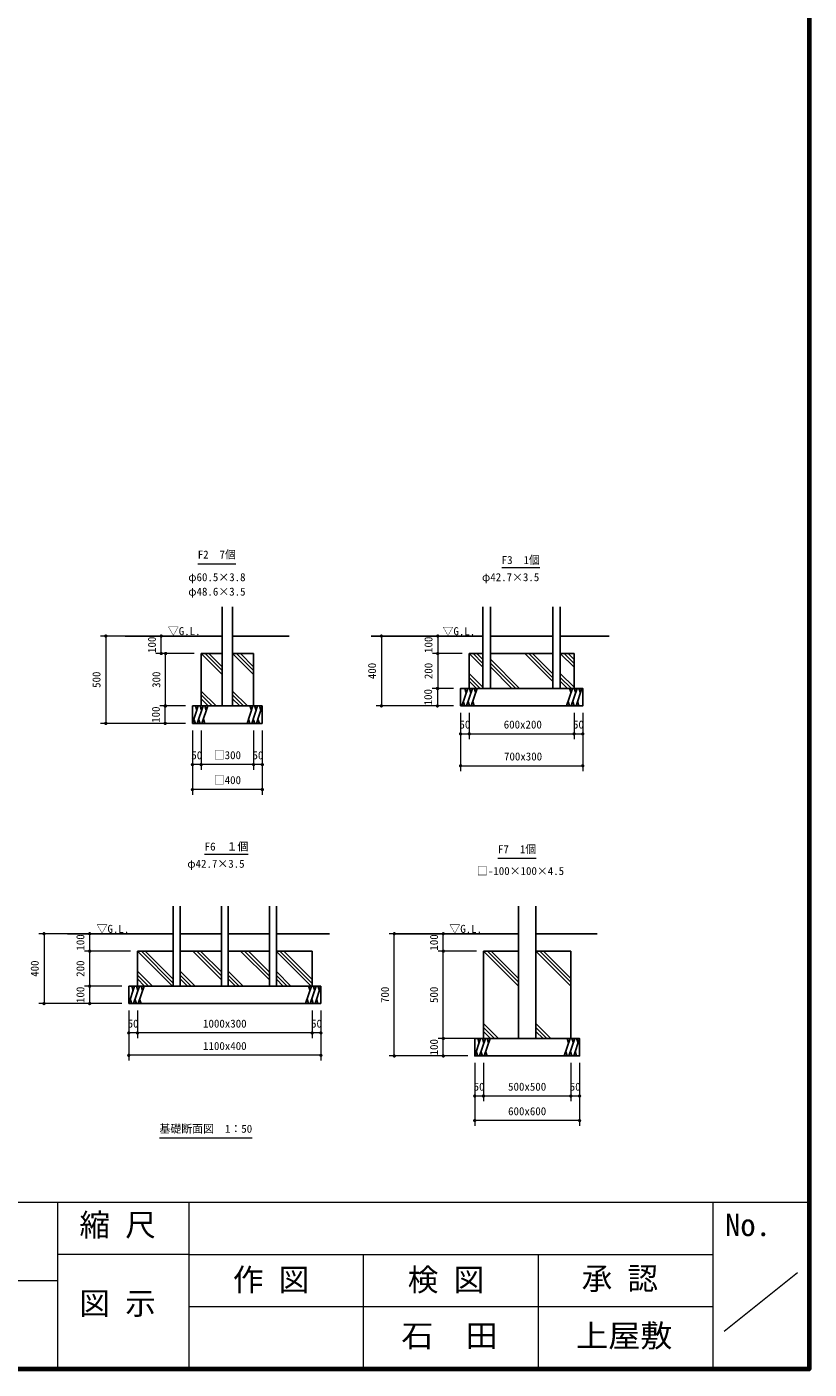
# Model space of a CAD drawing. Units: millimetres on the paper, enlarged 100 times, with parts at other scales. Extents: x 1500 to 40500, y 1500 to 28200.
# Drawn here: x 31543 to 40500, y 1500 to 16871 of the extents above; entities that cross this region are included whole.
import ezdxf
from ezdxf.enums import TextEntityAlignment as Align

# ---------------------------------------------------------------- set-up
doc = ezdxf.new("R2010")
doc.units = ezdxf.units.MM
doc.header["$LTSCALE"] = 100
doc.layers.add('D-BGD-TXT', color=7, linetype='Continuous')
for name, color, linetype, lineweight in [('D-STR', 1, 'Continuous', 13), ('D-STR-DIM\u3000寸法線、寸法値', 7, 'Continuous', 13), ('D-STR-TXT\u3000文字列', 7, 'Continuous', 13), ('D-STR\u3000構造物外形線', 1, 'Continuous', 25), ('D-TTL', 7, 'Continuous', 70), ('D-TTL-FRAM', 7, 'Continuous', 13), ('D-TTL-TXT', 7, 'Continuous', 13)]:
    doc.layers.add(name, color=color, linetype=linetype, lineweight=lineweight)
doc.styles.add('ＭＳ ゴシック', font='')
doc.styles.get('ＭＳ ゴシック').set_extended_font_data('MS Gothic')

# ---------------------------------------------------------------- blocks, each defined once
blk = doc.blocks.new('filled_dot')
at = {"color": 0, "linetype": 'Continuous', "lineweight": -2, "const_width": 1.25}
blk.add_lwpolyline([(-0.625, 0, 1), (0.625, 0, 1)], format="xyb", close=True, dxfattribs=at)

msp = doc.modelspace()

# ---------------------------------------------------------------- linework, layer by layer
at = {"layer": 'D-STR'}
for p, q in [((33539.3, 9694.8), (33778.8, 9455.3)), ((33583.5, 9694.8), (33778.8, 9499.5)), ((33627.7, 9694.8), (33778.8, 9543.7)), ((33899.8, 9694.8), (34139.3, 9455.3)), ((33944, 9694.8), (34139.3, 9499.5)), ((33988.2, 9694.8), (34139.3, 9543.7)), ((36608.6, 9694.8), (36765.9, 9537.5)), ((36652.8, 9694.8), (36765.9, 9581.7)), ((36697, 9694.8), (36765.9, 9625.9)), ((37244.7, 9694.8), (37565.9, 9373.6)), ((37288.9, 9694.8), (37565.9, 9417.8)), ((37333.1, 9694.8), (37565.9, 9462)), ((37651.3, 9694.8), (37808.6, 9537.5)), ((37695.5, 9694.8), (37808.6, 9581.7)), ((37739.7, 9694.8), (37808.6, 9625.9)), ((36851.3, 9628.9), (37185.4, 9294.8)), ((36851.3, 9584.7), (37141.2, 9294.8)), ((36851.3, 9540.5), (37097, 9294.8)), ((36608.6, 9465), (36765.9, 9307.7)), ((36608.6, 9420.8), (36734.6, 9294.8)), ((36608.6, 9376.6), (36690.4, 9294.8)), ((37651.3, 9465), (37808.6, 9307.7)), ((37651.3, 9420.8), (37777.3, 9294.8)), ((37651.3, 9376.6), (37733.1, 9294.8)), ((33539.3, 9265), (33709.4, 9094.8)), ((33899.8, 9265), (34069.9, 9094.8)), ((33539.3, 9220.8), (33665.2, 9094.8)), ((33539.3, 9176.6), (33621, 9094.8)), ((33899.8, 9220.8), (34025.7, 9094.8)), ((33899.8, 9176.6), (33981.5, 9094.8)), ((32810.1, 6286.3), (33210.1, 5886.3)), ((32854.3, 6286.3), (33220.1, 5920.5)), ((32898.5, 6286.3), (33220.1, 5964.7)), ((33443.5, 6286.3), (33770.1, 5959.6)), ((33487.7, 6286.3), (33770.1, 6003.8)), ((33531.9, 6286.3), (33770.1, 6048)), ((33990.9, 6286.3), (34320.1, 5957)), ((34035.1, 6286.3), (34320.1, 6001.2)), ((34079.3, 6286.3), (34320.1, 6045.4)), ((34400.1, 6283.7), (34797.5, 5886.3)), ((34441.7, 6286.3), (34810.1, 5917.9)), ((34485.9, 6286.3), (34810.1, 5962.1)), ((36771.4, 6286.3), (37171.4, 5886.3)), ((36815.6, 6286.3), (37171.4, 5930.5)), ((36859.8, 6286.3), (37171.4, 5974.7)), ((37371.4, 6286.3), (37771.4, 5886.3)), ((37415.6, 6286.3), (37771.4, 5930.5)), ((37459.8, 6286.3), (37771.4, 5974.7)), ((32810.1, 6056.4), (32980.3, 5886.3)), ((32810.1, 6012.2), (32936.1, 5886.3)), ((33300.1, 6056.4), (33470.3, 5886.3)), ((33300.1, 6012.2), (33426.1, 5886.3)), ((33850.1, 6056.4), (34020.3, 5886.3)), ((33850.1, 6012.2), (33976.1, 5886.3)), ((34400.1, 6053.8), (34567.7, 5886.3)), ((34400.1, 6009.6), (34523.5, 5886.3)), ((32810.1, 5968), (32891.9, 5886.3)), ((33300.1, 5968), (33381.9, 5886.3)), ((33850.1, 5968), (33931.9, 5886.3)), ((34400.1, 5965.4), (34479.3, 5886.3)), ((36771.4, 5456.4), (36941.5, 5286.3)), ((36771.4, 5412.2), (36897.3, 5286.3)), ((37371.4, 5456.4), (37541.5, 5286.3)), ((37371.4, 5412.2), (37497.3, 5286.3)), ((36771.4, 5368), (36853.1, 5286.3)), ((37371.4, 5368), (37453.1, 5286.3))]:
    msp.add_line(p, q, dxfattribs=at)
at = {"layer": 'D-STR-DIM\u3000寸法線、寸法値'}
for p, q in [((33200.3, 9894.8), (32387.5, 9894.8)), ((32447.5, 9894.8), (32447.5, 8894.8)), ((33459.3, 9894.8), (33022, 9894.8)), ((33082, 9694.8), (33082, 9894.8)), ((36685.9, 9894.8), (35542.4, 9894.8)), ((35602.4, 9894.8), (35602.4, 9094.8)), ((36685.9, 9894.8), (36188, 9894.8)), ((36248, 9894.8), (36248, 9694.8)), ((33459.3, 9694.8), (33022, 9694.8)), ((33459.3, 9694.8), (33072, 9694.8)), ((33132, 9094.8), (33132, 9694.8)), ((36528.6, 9694.8), (36188, 9694.8)), ((36528.6, 9694.8), (36188, 9694.8)), ((36248, 9694.8), (36248, 9294.8)), ((36428.6, 9294.8), (36184.1, 9294.8)), ((36428.6, 9294.8), (36188, 9294.8)), ((36244.1, 9294.8), (36244.1, 9094.8)), ((33359.3, 9094.8), (33066.7, 9094.8)), ((33359.3, 9094.8), (33072, 9094.8)), ((33126.7, 8894.8), (33126.7, 9094.8)), ((36317.5, 9094.8), (35542.4, 9094.8)), ((36428.6, 9094.8), (36184.1, 9094.8)), ((36508.6, 9014.8), (36508.6, 8714.7)), ((36508.6, 9014.8), (36508.6, 8349.1)), ((36608.6, 9014.8), (36608.6, 8714.7)), ((36608.6, 9014.8), (36608.6, 8714.7)), ((37808.6, 9014.8), (37808.6, 8714.7)), ((37808.6, 9014.8), (37808.6, 8714.7)), ((37908.6, 9014.8), (37908.6, 8714.7)), ((37908.6, 9014.8), (37908.6, 8349.1)), ((33279.3, 8894.8), (32387.5, 8894.8)), ((33359.3, 8894.8), (33066.7, 8894.8)), ((33439.3, 8814.8), (33439.3, 8362.8)), ((33439.3, 8814.8), (33439.3, 8077)), ((33539.3, 8814.8), (33539.3, 8362.8)), ((33539.3, 8814.8), (33539.3, 8362.8)), ((34139.3, 8814.8), (34139.3, 8362.8)), ((34139.3, 8814.8), (34139.3, 8362.8)), ((34239.3, 8814.8), (34239.3, 8362.8)), ((34239.3, 8814.8), (34239.3, 8077)), ((36508.6, 8774.7), (36608.6, 8774.7)), ((36608.6, 8774.7), (37808.6, 8774.7)), ((37808.6, 8774.7), (37908.6, 8774.7)), ((33539.3, 8422.8), (33439.3, 8422.8)), ((34139.3, 8422.8), (33539.3, 8422.8)), ((34239.3, 8422.8), (34139.3, 8422.8)), ((36508.6, 8409.1), (37908.6, 8409.1)), ((34239.3, 8137), (33439.3, 8137)), ((32702.9, 6486.3), (31680, 6486.3)), ((31740, 6486.3), (31740, 5686.3)), ((32730.1, 6486.3), (32202.9, 6486.3)), ((32262.9, 6286.3), (32262.9, 6486.3)), ((36691.4, 6486.3), (35690.6, 6486.3)), ((35750.6, 5086.3), (35750.6, 6486.3)), ((36691.4, 6486.3), (36251.4, 6486.3)), ((36311.4, 6286.3), (36311.4, 6486.3)), ((32730.1, 6286.3), (32202.9, 6286.3)), ((32730.1, 6286.3), (32202.9, 6286.3)), ((32262.9, 5886.3), (32262.9, 6286.3)), ((36691.4, 6286.3), (36251.4, 6286.3)), ((36596, 6286.3), (36251.4, 6286.3)), ((36311.4, 5286.3), (36311.4, 6286.3)), ((32630.1, 5886.3), (32202.9, 5886.3)), ((32630.1, 5886.3), (32202.9, 5886.3)), ((32262.9, 5686.3), (32262.9, 5886.3)), ((32471.5, 5686.3), (31680, 5686.3)), ((32630.1, 5686.3), (32202.9, 5686.3)), ((32710.1, 5606.3), (32710.1, 5290.3)), ((32710.1, 5606.3), (32710.1, 5033.9)), ((32810.1, 5606.3), (32810.1, 5290.3)), ((32810.1, 5606.3), (32810.1, 5290.3)), ((34810.1, 5606.3), (34810.1, 5290.3)), ((34810.1, 5606.3), (34810.1, 5290.3)), ((34910.1, 5606.3), (34910.1, 5290.3)), ((34910.1, 5606.3), (34910.1, 5033.9)), ((32810.1, 5350.3), (32710.1, 5350.3)), ((34810.1, 5350.3), (32810.1, 5350.3)), ((34910.1, 5350.3), (34810.1, 5350.3)), ((36691.4, 5286.3), (36251.4, 5286.3)), ((36691.4, 5286.3), (36251.4, 5286.3)), ((36311.4, 5086.3), (36311.4, 5286.3)), ((34910.1, 5093.9), (32710.1, 5093.9)), ((36511.4, 5086.3), (35690.6, 5086.3)), ((36591.4, 5086.3), (36251.4, 5086.3)), ((36671.4, 5006.3), (36671.4, 4286.8)), ((36771.4, 5006.3), (36771.4, 4567.9)), ((37771.4, 5006.3), (37771.4, 4567.9)), ((37871.4, 5006.3), (37871.4, 4286.8)), ((36671.4, 4807.3), (36671.4, 4567.9)), ((36771.4, 4807.3), (36771.4, 4567.9)), ((37771.4, 4806.3), (37771.4, 4567.9)), ((37871.4, 4806.3), (37871.4, 4567.9)), ((36771.4, 4627.9), (36671.4, 4627.9)), ((37771.4, 4627.9), (36771.4, 4627.9)), ((37871.4, 4627.9), (37771.4, 4627.9)), ((37871.4, 4346.8), (36671.4, 4346.8))]:
    msp.add_line(p, q, dxfattribs=at)
at = {"layer": 'D-STR-TXT\u3000文字列'}
for p, q in [((33499.8, 10723.7), (33937.3, 10723.7)), ((36979.7, 10678.3), (37417.2, 10678.3)), ((33579.1, 7397.1), (34079.1, 7397.1)), ((36937.5, 7349.6), (37375, 7349.6)), ((33061.3, 4148.6), (34123.8, 4148.6))]:
    msp.add_line(p, q, dxfattribs=at)
at = {"layer": 'D-STR\u3000構造物外形線'}
for p, q in [((33778.8, 10094.8), (33778.8, 10227.7)), ((33899.8, 10094.8), (33899.8, 10227.7)), ((36765.9, 10094.8), (36765.9, 10227.7)), ((36851.3, 10094.8), (36851.3, 10227.7)), ((37565.9, 10094.8), (37565.9, 10227.7)), ((37651.3, 10094.8), (37651.3, 10227.7)), ((33778.8, 9094.8), (33778.8, 10094.8)), ((33899.8, 9094.8), (33899.8, 10094.8)), ((36765.9, 9294.8), (36765.9, 10094.8)), ((36851.3, 9294.8), (36851.3, 10094.8)), ((37565.9, 9294.8), (37565.9, 10094.8)), ((37651.3, 9294.8), (37651.3, 10094.8)), ((32669.4, 9894.8), (33778.8, 9894.8)), ((33899.8, 9894.8), (34547.8, 9894.8)), ((35485.3, 9894.8), (36765.9, 9894.8)), ((36851.3, 9894.8), (37565.9, 9894.8)), ((37651.3, 9894.8), (38208.6, 9894.8)), ((33539.3, 9694.8), (33689.3, 9694.8)), ((33539.3, 9094.8), (33539.3, 9694.8)), ((33539.3, 9694.8), (33778.8, 9694.8)), ((33539.3, 9094.8), (33539.3, 9694.8)), ((33689.3, 9694.8), (33769.3, 9694.8)), ((33899.8, 9694.8), (34139.3, 9694.8)), ((33989.3, 9694.8), (34139.3, 9694.8)), ((34139.3, 9694.8), (34139.3, 9094.8)), ((34139.3, 9694.8), (34139.3, 9094.8)), ((37565.9, 9694.8), (36851.3, 9694.8)), ((33778.8, 9594.8), (33778.8, 9094.8)), ((33778.8, 9407.8), (33778.8, 9381.8)), ((33899.6, 9407.8), (33899.6, 9381.8)), ((36523.8, 9094.8), (36591.2, 9294.8)), ((36574.2, 9244.6), (36557.3, 9294.8)), ((36577.7, 9094.8), (36645.1, 9294.8)), ((36628.2, 9244.6), (36611.3, 9294.8)), ((36631.7, 9094.8), (36699.1, 9294.8)), ((36682.1, 9244.6), (36665.2, 9294.8)), ((37723.3, 9094.8), (37790.7, 9294.8)), ((37773.8, 9244.6), (37756.9, 9294.8)), ((37777.2, 9094.8), (37844.7, 9294.8)), ((37827.7, 9244.6), (37810.8, 9294.8)), ((37831.2, 9094.8), (37898.6, 9294.8)), ((37881.7, 9244.6), (37864.8, 9294.8)), ((33439.3, 8894.8), (33439.3, 9094.8)), ((33439.3, 9094.8), (34239.3, 9094.8)), ((33439.3, 8894.8), (33506.7, 9094.8)), ((33489.8, 9044.6), (33472.8, 9094.8)), ((33493.2, 8894.8), (33560.6, 9094.8)), ((33543.7, 9044.6), (33526.8, 9094.8)), ((33547.2, 8894.8), (33614.6, 9094.8)), ((33597.7, 9044.6), (33580.7, 9094.8)), ((34064, 8894.8), (34131.4, 9094.8)), ((34114.5, 9044.6), (34097.5, 9094.8)), ((34117.9, 8894.8), (34185.3, 9094.8)), ((34168.4, 9044.6), (34151.5, 9094.8)), ((34171.9, 8894.8), (34239.3, 9094.8)), ((34222.3, 9044.6), (34205.4, 9094.8)), ((34239.3, 9094.8), (34239.3, 8894.8)), ((36540.7, 9145), (36557.6, 9094.8)), ((36594.6, 9145), (36611.6, 9094.8)), ((36648.6, 9145), (36665.5, 9094.8)), ((37740.2, 9145), (37757.2, 9094.8)), ((37794.2, 9145), (37811.1, 9094.8)), ((37848.1, 9145), (37865, 9094.8)), ((33456.2, 8945), (33473.1, 8894.8)), ((33510.1, 8945), (33527.1, 8894.8)), ((33564.1, 8945), (33581, 8894.8)), ((34080.9, 8945), (34097.8, 8894.8)), ((34134.8, 8945), (34151.8, 8894.8)), ((34188.8, 8945), (34205.7, 8894.8)), ((34239.3, 8894.8), (33439.3, 8894.8)), ((33220.1, 6802.1), (33220.1, 6683.7)), ((33300.1, 6802.1), (33300.1, 6683.7)), ((33770.1, 6802.1), (33770.1, 6683.7)), ((33850.1, 6802.1), (33850.1, 6683.7)), ((34320.1, 6802.1), (34320.1, 6683.7)), ((34400.1, 6802.1), (34400.1, 6683.7)), ((37171.4, 6677.3), (37171.4, 6802.1)), ((37371.4, 6802.1), (37371.4, 6677.3)), ((33220.1, 6683.7), (33220.1, 5883.7)), ((33300.1, 6683.7), (33300.1, 5883.7)), ((33770.1, 6683.7), (33770.1, 5883.7)), ((33850.1, 6683.7), (33850.1, 5883.7)), ((34320.1, 6683.7), (34320.1, 5886.3)), ((34400.1, 6683.7), (34400.1, 5886.3)), ((32010.1, 6486.3), (33220.1, 6486.3)), ((33300.1, 6486.3), (33770.1, 6486.3)), ((33850.1, 6486.3), (34320.1, 6486.3)), ((34400.1, 6486.3), (35010.1, 6486.3)), ((35771.4, 6486.3), (37171.4, 6486.3)), ((37371.4, 6486.3), (38071.4, 6486.3)), ((33220.1, 6286.3), (32810.1, 6286.3)), ((32810.1, 6286.3), (32810.1, 5886.3)), ((33220.1, 5886.3), (33220.1, 6183.7)), ((33770.1, 6286.3), (33300.1, 6286.3)), ((33300.1, 5886.3), (33300.1, 6183.7)), ((33770.1, 5886.3), (33770.1, 6183.7)), ((34320.1, 6286.3), (33850.1, 6286.3)), ((33850.1, 5886.3), (33850.1, 6183.7)), ((34810.1, 6286.3), (34400.1, 6286.3)), ((34810.1, 5886.3), (34810.1, 6286.3)), ((36771.4, 6286.3), (37171.4, 6286.3)), ((37021.4, 6286.3), (37161.4, 6286.3)), ((37521.4, 6286.3), (37381.4, 6286.3)), ((33220.1, 6099.3), (33220.1, 6073.3)), ((33300.1, 6073.3), (33300.1, 6099.3)), ((33770.1, 6099.3), (33770.1, 6073.3)), ((33850.1, 6073.3), (33850.1, 6099.3)), ((34320.1, 6099.3), (34320.1, 6073.3)), ((34400.1, 6073.3), (34400.1, 6099.3)), ((32710.1, 5886.3), (32710.1, 5686.3)), ((34910.1, 5886.3), (32710.1, 5886.3)), ((32710.1, 5686.3), (32777.5, 5886.3)), ((32760.6, 5836.1), (32743.7, 5886.3)), ((32764.1, 5686.3), (32831.5, 5886.3)), ((32814.6, 5836.1), (32797.6, 5886.3)), ((32818, 5686.3), (32885.4, 5886.3)), ((32868.5, 5836.1), (32851.6, 5886.3)), ((34734.8, 5686.3), (34802.2, 5886.3)), ((34785.3, 5836.1), (34768.4, 5886.3)), ((34788.8, 5686.3), (34856.2, 5886.3)), ((34839.3, 5836.1), (34822.3, 5886.3)), ((34842.7, 5686.3), (34910.1, 5886.3)), ((34893.2, 5836.1), (34876.3, 5886.3)), ((34910.1, 5686.3), (34910.1, 5886.3)), ((32727.1, 5736.5), (32744, 5686.3)), ((32781, 5736.5), (32797.9, 5686.3)), ((32834.9, 5736.5), (32851.9, 5686.3)), ((34751.7, 5736.5), (34768.7, 5686.3)), ((34805.7, 5736.5), (34822.6, 5686.3)), ((34859.6, 5736.5), (34876.6, 5686.3)), ((32710.1, 5686.3), (34910.1, 5686.3)), ((36671.4, 5086.3), (36738.8, 5286.3)), ((36721.9, 5236.1), (36704.9, 5286.3)), ((36725.3, 5086.3), (36792.7, 5286.3)), ((36775.8, 5236.1), (36758.9, 5286.3)), ((36779.3, 5086.3), (36846.7, 5286.3)), ((36829.8, 5236.1), (36812.8, 5286.3)), ((37696.1, 5086.3), (37763.5, 5286.3)), ((37746.6, 5236.1), (37729.6, 5286.3)), ((37750, 5086.3), (37817.4, 5286.3)), ((37800.5, 5236.1), (37783.6, 5286.3)), ((37804, 5086.3), (37871.4, 5286.3)), ((37854.4, 5236.1), (37837.5, 5286.3)), ((36688.3, 5136.5), (36705.2, 5086.3)), ((36742.2, 5136.5), (36759.2, 5086.3)), ((36796.2, 5136.5), (36813.1, 5086.3)), ((37713, 5136.5), (37729.9, 5086.3)), ((37766.9, 5136.5), (37783.9, 5086.3)), ((37820.9, 5136.5), (37837.8, 5086.3))]:
    msp.add_line(p, q, dxfattribs=at)
for points in [[(36765.9, 9694.8), (36608.6, 9694.8), (36608.6, 9294.8), (37808.6, 9294.8), (37808.6, 9694.8), (37651.3, 9694.8)], [(37371.4, 6677.3), (37371.4, 5286.3), (37171.4, 5286.3), (37171.4, 6677.3)], [(37371.4, 6286.3), (37771.4, 6286.3), (37771.4, 5286.3), (36771.4, 5286.3), (36771.4, 6286.3)]]:
    msp.add_lwpolyline(points, dxfattribs=at)
for points in [[(36508.6, 9094.8), (37908.6, 9094.8), (37908.6, 9294.8), (36508.6, 9294.8)], [(36671.4, 5286.3), (37871.4, 5286.3), (37871.4, 5086.3), (36671.4, 5086.3)]]:
    msp.add_lwpolyline(points, close=True, dxfattribs=at)
at = {"layer": 'D-TTL'}
msp.add_lwpolyline([(1500, 1500), (1500, 28200), (40500, 28200), (40500, 1500)], close=True, dxfattribs=at)
at = {"layer": 'D-TTL-FRAM'}
for p, q in [((1500, 3412.2), (40500, 3412.2)), ((31896.1, 3412.2), (31896.1, 1500)), ((33396.1, 3412.2), (33396.1, 1500)), ((39396.1, 3412.2), (39396.1, 1500)), ((33396.1, 2812.2), (31896.1, 2812.2)), ((33396.1, 2812.2), (39396.1, 2812.2)), ((35396.1, 1500), (35396.1, 2812.2)), ((37396.1, 2812.2), (37396.1, 1500)), ((31896.1, 2512.2), (23396.1, 2512.2)), ((39526.6, 1934.7), (40366.6, 2606.7)), ((39396.1, 2212.2), (33396.1, 2212.2))]:
    msp.add_line(p, q, dxfattribs=at)

# ---------------------------------------------------------------- block references
at = {"layer": 'D-STR-DIM\u3000寸法線、寸法値', "xscale": 15, "yscale": 15}
for p, rotation in [((32447.5, 9894.8), 270), ((33082, 9894.8), 270), ((35602.4, 9894.8), 270), ((36248, 9894.8), 270), ((33082, 9694.8), 90), ((33132, 9694.8), 270), ((36248, 9694.8), 90), ((36248, 9694.8), 270), ((36244.1, 9294.8), 270), ((36248, 9294.8), 90), ((33126.7, 9094.8), 270), ((33132, 9094.8), 90), ((35602.4, 9094.8), 90), ((36244.1, 9094.8), 90), ((32447.5, 8894.8), 90), ((33126.7, 8894.8), 90), ((36608.6, 8774.7), 180), ((37808.6, 8774.7), 180), ((37908.6, 8774.7), 180), ((33539.3, 8422.8), 180), ((34139.3, 8422.8), 180), ((34239.3, 8422.8), 180), ((37908.6, 8409.1), 180), ((34239.3, 8137), 180), ((31740, 6486.3), 270), ((32262.9, 6486.3), 270), ((35750.6, 6486.3), 270), ((36311.4, 6486.3), 270), ((32262.9, 6286.3), 90), ((32262.9, 6286.3), 270), ((36311.4, 6286.3), 90), ((36311.4, 6286.3), 270), ((32262.9, 5886.3), 90), ((32262.9, 5886.3), 270), ((31740, 5686.3), 90), ((32262.9, 5686.3), 90), ((32810.1, 5350.3), 180), ((34810.1, 5350.3), 180), ((34910.1, 5350.3), 180), ((36311.4, 5286.3), 270), ((36311.4, 5286.3), 90), ((34910.1, 5093.9), 180), ((35750.6, 5086.3), 90), ((36311.4, 5086.3), 90), ((36771.4, 4627.9), 180), ((37771.4, 4627.9), 180), ((37871.4, 4627.9), 180), ((37871.4, 4346.8), 180)]:
    msp.add_blockref('filled_dot', p, dxfattribs=dict(at, rotation=rotation))
for p in [(36508.6, 8774.7), (36608.6, 8774.7), (37808.6, 8774.7), (33439.3, 8422.8), (33539.3, 8422.8), (34139.3, 8422.8), (36508.6, 8409.1), (33439.3, 8137), (32710.1, 5350.3), (32810.1, 5350.3), (34810.1, 5350.3), (32710.1, 5093.9), (36671.4, 4627.9), (36771.4, 4627.9), (37771.4, 4627.9), (36671.4, 4346.8)]:
    msp.add_blockref('filled_dot', p, dxfattribs=at)

# ---------------------------------------------------------------- texts
at = {"layer": 'D-BGD-TXT', "style": 'ＭＳ ゴシック', "width": 1.05}
for s, p in [('石\u3000田', (35831.5, 1677.3)), ('上屋敷', (37831.5, 1677.3))]:
    msp.add_text(s, height=256.6, dxfattribs=at).set_placement(p, align=Align.BOTTOM_LEFT)
at = {"layer": 'D-STR-DIM\u3000寸法線、寸法値', "style": 'ＭＳ ゴシック'}
for s, p in [('100', (32975.2, 9794.8)), ('100', (36141.1, 9794.8)), ('400', (35495.5, 9494.8)), ('200', (36141.1, 9494.8)), ('500', (32340.6, 9394.8)), ('300', (33025.2, 9394.8)), ('100', (36137.2, 9194.8)), ('100', (33019.8, 8994.8)), ('100', (32156, 6386.3)), ('100', (36204.5, 6386.3)), ('400', (31633.1, 6086.3)), ('200', (32156, 6086.3)), ('100', (32156, 5786.3)), ('700', (35643.7, 5786.3)), ('500', (36204.5, 5786.3)), ('100', (36204.5, 5186.3))]:
    msp.add_text(s, height=91.64, rotation=90, dxfattribs=at).set_placement(p, align=Align.MIDDLE_CENTER)
for s, p in [('50', (36558.6, 8881.6)), ('600x200', (37221.5, 8881.6)), ('50', (37858.6, 8881.6)), ('50', (33489.3, 8529.7)), ('□300', (33839.3, 8531)), ('50', (34189.3, 8529.7)), ('700x300', (37224.6, 8516)), ('□400', (33839.3, 8245.2)), ('50', (32760.1, 5457.2)), ('1000x300', (33810.1, 5457.2)), ('50', (34860.1, 5457.2)), ('1100x400', (33810.1, 5200.8)), ('50', (36721.4, 4734.8)), ('500x500', (37271.4, 4734.8)), ('50', (37821.4, 4734.8)), ('600x600', (37271.4, 4453.7))]:
    msp.add_text(s, height=91.64, dxfattribs=at).set_placement(p, align=Align.MIDDLE_CENTER)
at = {"layer": 'D-STR-TXT\u3000文字列', "style": 'ＭＳ ゴシック'}
for s, p in [('F2\u30007個', (33499.8, 10873.7)), ('F7\u30001個', (36937.5, 7499.6)), ('基礎断面図\u30001：50', (33061.3, 4298.6))]:
    msp.add_text(s, height=91.64, dxfattribs=at).set_placement(p, align=Align.TOP_LEFT)
for s, p in [('F3\u30001個', (37198.4, 10765.8)), ('F6\u3000１個', (33829.1, 7484.6))]:
    msp.add_text(s, height=91.64, dxfattribs=at).set_placement(p, align=Align.MIDDLE_CENTER)
for s, p in [('φ60.5×3.8', (33391.4, 10495.7)), ('φ42.7×3.5', (36754.4, 10495.7)), ('φ48.6×3.5  ', (33391.4, 10330.4)), ('▽G.L.', (33157.7, 9878)), ('▽G.L.', (36302.7, 9876.9)), ('φ42.7×3.5', (33380.5, 7214.2)), ('□-100×100×4.5', (36696.9, 7131)), ('▽G.L.', (32341.9, 6468.5)), ('▽G.L.', (36380.7, 6468.5))]:
    msp.add_text(s, height=91.64, dxfattribs=at).set_placement(p, align=Align.BOTTOM_LEFT)
at = {"layer": 'D-TTL-TXT', "style": 'ＭＳ ゴシック'}
for s, p in [('縮 尺', (32145.7, 2946.6)), ('No.', (39538.2, 2946.6)), ('作 図', (33903.1, 2318.9)), ('検 図', (35904.5, 2318.9)), ('承 認', (37895.7, 2333.9)), ('図 示', (32145.7, 2048.7))]:
    msp.add_text(s, height=256.6, dxfattribs=at).set_placement(p, align=Align.BOTTOM_LEFT)

doc.saveas('drawing.dxf')
